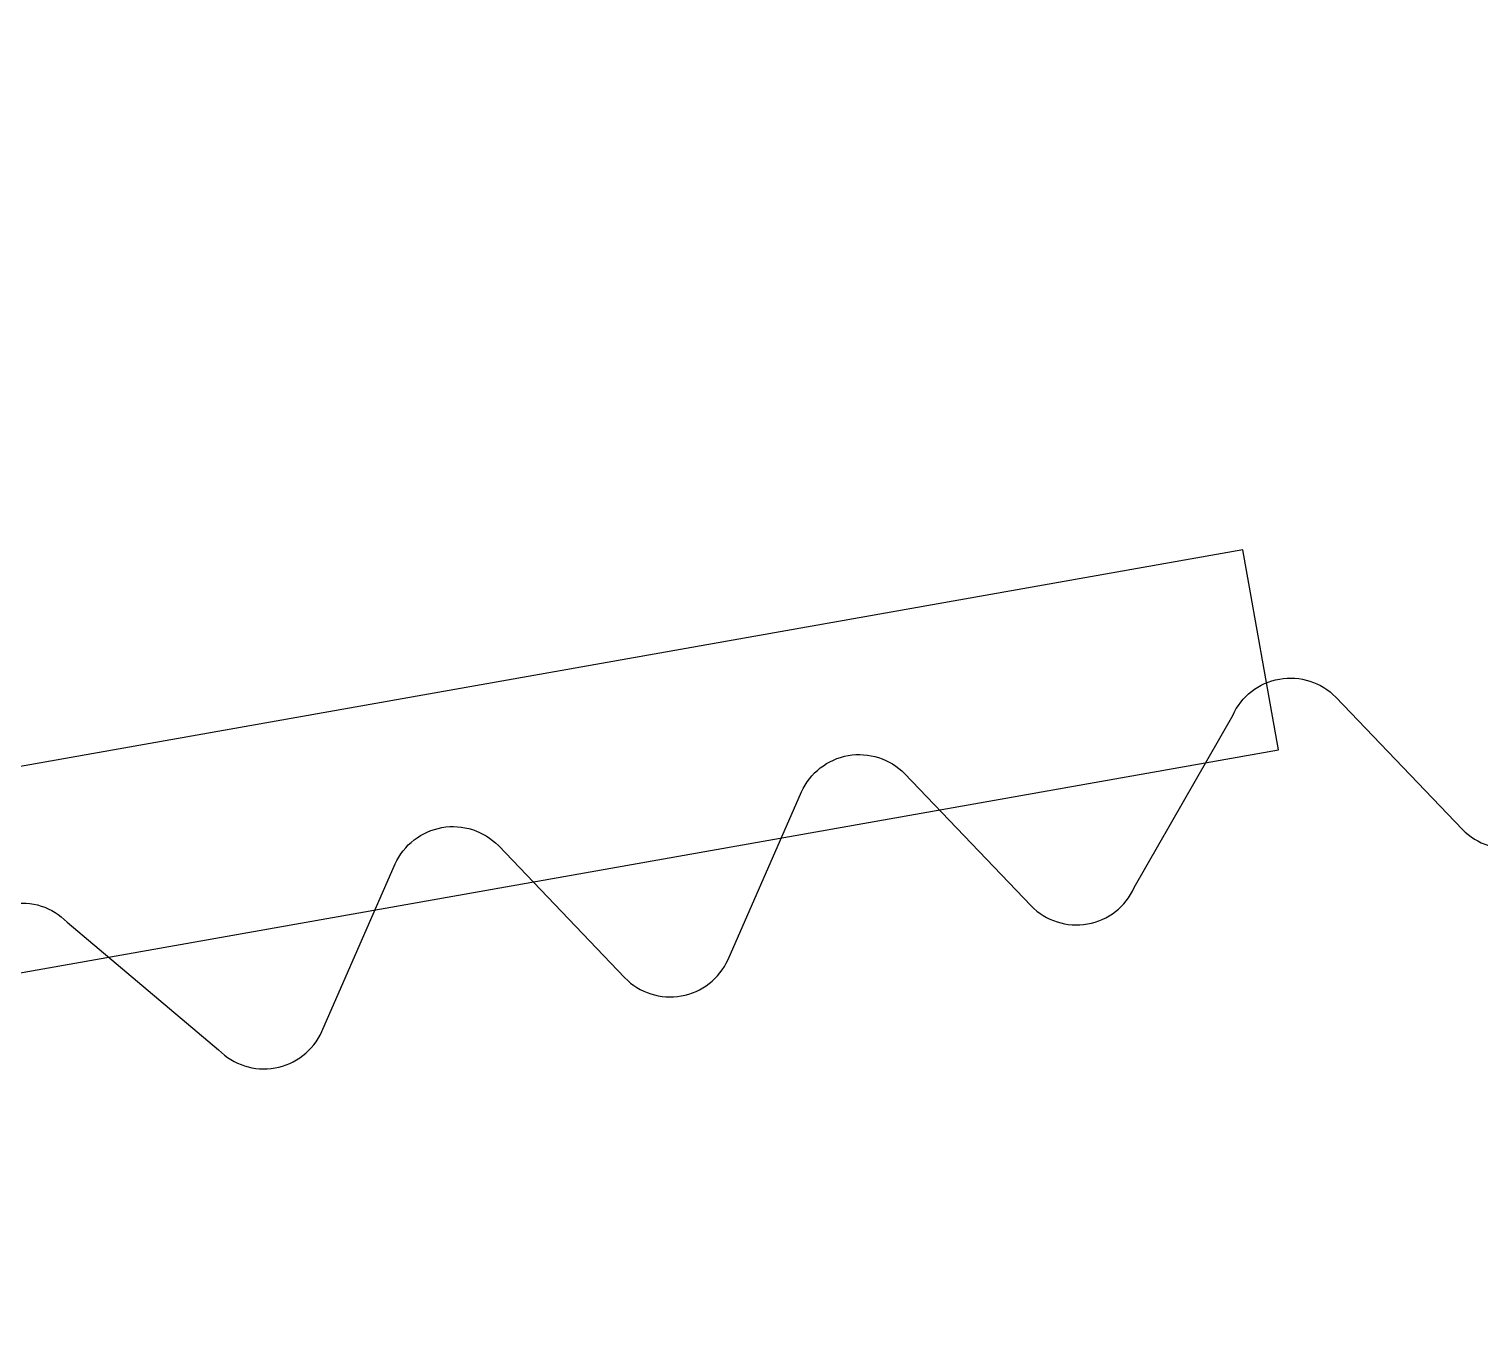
# Model space of a CAD drawing. Header units: millimetres. Extents: x -65527 to 8894748, y -37603 to 223697.
# Drawn here: x -29267.54 to -29260.57, y 101484.18 to 101490.42 of the extents above; entities that cross this region are included whole.
import ezdxf

# ---------------------------------------------------------------- set-up
doc = ezdxf.new("R2010")
doc.units = ezdxf.units.MM
doc.header["$LTSCALE"] = 10
doc.layers.add('Архитектура', color=251, linetype='Continuous')

msp = doc.modelspace()

# ---------------------------------------------------------------- linework, layer by layer
at = {"layer": 'Архитектура', "lineweight": 25, "transparency": 33554684}
msp.add_lwpolyline([(-29311.8184, 101478.0457), (-29261.5376, 101486.9573), (-29261.7079, 101487.9177), (-29311.9886, 101479.0061)], close=True, dxfattribs=at)
msp.add_lwpolyline([(-29311.8184, 101478.0457), (-29261.5376, 101486.9573), (-29261.7079, 101487.9177), (-29311.9886, 101479.0061)], close=True, dxfattribs=at)
msp.add_lwpolyline([(-29311.8184, 101478.0457), (-29261.5376, 101486.9573), (-29261.7079, 101487.9177), (-29311.9886, 101479.0061)], close=True, dxfattribs=at)
msp.add_lwpolyline([(-29311.8184, 101478.0457), (-29261.5376, 101486.9573), (-29261.7079, 101487.9177), (-29311.9886, 101479.0061)], close=True, dxfattribs=at)
msp.add_lwpolyline([(-29311.8184, 101478.0457), (-29261.5376, 101486.9573), (-29261.7079, 101487.9177), (-29311.9886, 101479.0061)], close=True, dxfattribs=at)
msp.add_lwpolyline([(-29311.8184, 101478.0457), (-29261.5376, 101486.9573), (-29261.7079, 101487.9177), (-29311.9886, 101479.0061)], close=True, dxfattribs=at)
msp.add_lwpolyline([(-29311.8184, 101478.0457), (-29261.5376, 101486.9573), (-29261.7079, 101487.9177), (-29311.9886, 101479.0061)], close=True, dxfattribs=at)
msp.add_lwpolyline([(-29311.8184, 101478.0457), (-29261.5376, 101486.9573), (-29261.7079, 101487.9177), (-29311.9886, 101479.0061)], close=True, dxfattribs=at)
msp.add_lwpolyline([(-29311.8184, 101478.0457), (-29261.5376, 101486.9573), (-29261.7079, 101487.9177), (-29311.9886, 101479.0061)], close=True, dxfattribs=at)
msp.add_lwpolyline([(-29311.8184, 101478.0457), (-29261.5376, 101486.9573), (-29261.7079, 101487.9177), (-29311.9886, 101479.0061)], close=True, dxfattribs=at)
msp.add_lwpolyline([(-29311.8184, 101478.0457), (-29261.5376, 101486.9573), (-29261.7079, 101487.9177), (-29311.9886, 101479.0061)], close=True, dxfattribs=at)
msp.add_lwpolyline([(-29311.8184, 101478.0457), (-29261.5376, 101486.9573), (-29261.7079, 101487.9177), (-29311.9886, 101479.0061)], close=True, dxfattribs=at)
msp.add_lwpolyline([(-29311.8184, 101478.0457), (-29261.5376, 101486.9573), (-29261.7079, 101487.9177), (-29311.9886, 101479.0061)], close=True, dxfattribs=at)
msp.add_lwpolyline([(-29311.8184, 101478.0457), (-29261.5376, 101486.9573), (-29261.7079, 101487.9177), (-29311.9886, 101479.0061)], close=True, dxfattribs=at)
msp.add_lwpolyline([(-29311.8184, 101478.0457), (-29261.5376, 101486.9573), (-29261.7079, 101487.9177), (-29311.9886, 101479.0061)], close=True, dxfattribs=at)
msp.add_lwpolyline([(-29311.8184, 101478.0457), (-29261.5376, 101486.9573), (-29261.7079, 101487.9177), (-29311.9886, 101479.0061)], close=True, dxfattribs=at)
msp.add_lwpolyline([(-29311.8184, 101478.0457), (-29261.5376, 101486.9573), (-29261.7079, 101487.9177), (-29311.9886, 101479.0061)], close=True, dxfattribs=at)
msp.add_lwpolyline([(-29311.8184, 101478.0457), (-29261.5376, 101486.9573), (-29261.7079, 101487.9177), (-29311.9886, 101479.0061)], close=True, dxfattribs=at)
msp.add_lwpolyline([(-29311.8184, 101478.0457), (-29261.5376, 101486.9573), (-29261.7079, 101487.9177), (-29311.9886, 101479.0061)], close=True, dxfattribs=at)
msp.add_lwpolyline([(-29311.8184, 101478.0457), (-29261.5376, 101486.9573), (-29261.7079, 101487.9177), (-29311.9886, 101479.0061)], close=True, dxfattribs=at)
msp.add_lwpolyline([(-29311.8184, 101478.0457), (-29261.5376, 101486.9573), (-29261.7079, 101487.9177), (-29311.9886, 101479.0061)], close=True, dxfattribs=at)
msp.add_lwpolyline([(-29311.8184, 101478.0457), (-29261.5376, 101486.9573), (-29261.7079, 101487.9177), (-29311.9886, 101479.0061)], close=True, dxfattribs=at)
msp.add_lwpolyline([(-29311.8184, 101478.0457), (-29261.5376, 101486.9573), (-29261.7079, 101487.9177), (-29311.9886, 101479.0061)], close=True, dxfattribs=at)
msp.add_lwpolyline([(-29311.8184, 101478.0457), (-29261.5376, 101486.9573), (-29261.7079, 101487.9177), (-29311.9886, 101479.0061)], close=True, dxfattribs=at)
msp.add_lwpolyline([(-29311.8184, 101478.0457), (-29261.5376, 101486.9573), (-29261.7079, 101487.9177), (-29311.9886, 101479.0061)], close=True, dxfattribs=at)
msp.add_lwpolyline([(-29311.8184, 101478.0457), (-29261.5376, 101486.9573), (-29261.7079, 101487.9177), (-29311.9886, 101479.0061)], close=True, dxfattribs=at)
msp.add_lwpolyline([(-29311.8184, 101478.0457), (-29261.5376, 101486.9573), (-29261.7079, 101487.9177), (-29311.9886, 101479.0061)], close=True, dxfattribs=at)
msp.add_lwpolyline([(-29311.8184, 101478.0457), (-29261.5376, 101486.9573), (-29261.7079, 101487.9177), (-29311.9886, 101479.0061)], close=True, dxfattribs=at)
msp.add_lwpolyline([(-29311.8184, 101478.0457), (-29261.5376, 101486.9573), (-29261.7079, 101487.9177), (-29311.9886, 101479.0061)], close=True, dxfattribs=at)
msp.add_lwpolyline([(-29311.8184, 101478.0457), (-29261.5376, 101486.9573), (-29261.7079, 101487.9177), (-29311.9886, 101479.0061)], close=True, dxfattribs=at)
msp.add_lwpolyline([(-29311.8184, 101478.0457), (-29261.5376, 101486.9573), (-29261.7079, 101487.9177), (-29311.9886, 101479.0061)], close=True, dxfattribs=at)
msp.add_lwpolyline([(-29311.8184, 101478.0457), (-29261.5376, 101486.9573), (-29261.7079, 101487.9177), (-29311.9886, 101479.0061)], close=True, dxfattribs=at)
msp.add_lwpolyline([(-29311.8184, 101478.0457), (-29261.5376, 101486.9573), (-29261.7079, 101487.9177), (-29311.9886, 101479.0061)], close=True, dxfattribs=at)
msp.add_lwpolyline([(-29311.8184, 101478.0457), (-29261.5376, 101486.9573), (-29261.7079, 101487.9177), (-29311.9886, 101479.0061)], close=True, dxfattribs=at)
msp.add_lwpolyline([(-29311.8184, 101478.0457), (-29261.5376, 101486.9573), (-29261.7079, 101487.9177), (-29311.9886, 101479.0061)], close=True, dxfattribs=at)
msp.add_lwpolyline([(-29311.8184, 101478.0457), (-29261.5376, 101486.9573), (-29261.7079, 101487.9177), (-29311.9886, 101479.0061)], close=True, dxfattribs=at)
msp.add_lwpolyline([(-29311.8184, 101478.0457), (-29261.5376, 101486.9573), (-29261.7079, 101487.9177), (-29311.9886, 101479.0061)], close=True, dxfattribs=at)
msp.add_lwpolyline([(-29311.8184, 101478.0457), (-29261.5376, 101486.9573), (-29261.7079, 101487.9177), (-29311.9886, 101479.0061)], close=True, dxfattribs=at)
msp.add_lwpolyline([(-29311.8184, 101478.0457), (-29261.5376, 101486.9573), (-29261.7079, 101487.9177), (-29311.9886, 101479.0061)], close=True, dxfattribs=at)
msp.add_lwpolyline([(-29311.8184, 101478.0457), (-29261.5376, 101486.9573), (-29261.7079, 101487.9177), (-29311.9886, 101479.0061)], close=True, dxfattribs=at)
msp.add_lwpolyline([(-29311.8184, 101478.0457), (-29261.5376, 101486.9573), (-29261.7079, 101487.9177), (-29311.9886, 101479.0061)], close=True, dxfattribs=at)
msp.add_lwpolyline([(-29311.8184, 101478.0457), (-29261.5376, 101486.9573), (-29261.7079, 101487.9177), (-29311.9886, 101479.0061)], close=True, dxfattribs=at)
msp.add_lwpolyline([(-29311.8184, 101478.0457), (-29261.5376, 101486.9573), (-29261.7079, 101487.9177), (-29311.9886, 101479.0061)], close=True, dxfattribs=at)
msp.add_lwpolyline([(-29311.8184, 101478.0457), (-29261.5376, 101486.9573), (-29261.7079, 101487.9177), (-29311.9886, 101479.0061)], close=True, dxfattribs=at)
msp.add_lwpolyline([(-29311.8184, 101478.0457), (-29261.5376, 101486.9573), (-29261.7079, 101487.9177), (-29311.9886, 101479.0061)], close=True, dxfattribs=at)
msp.add_lwpolyline([(-29311.8184, 101478.0457), (-29261.5376, 101486.9573), (-29261.7079, 101487.9177), (-29311.9886, 101479.0061)], close=True, dxfattribs=at)
msp.add_lwpolyline([(-29311.8184, 101478.0457), (-29261.5376, 101486.9573), (-29261.7079, 101487.9177), (-29311.9886, 101479.0061)], close=True, dxfattribs=at)
msp.add_lwpolyline([(-29311.8184, 101478.0457), (-29261.5376, 101486.9573), (-29261.7079, 101487.9177), (-29311.9886, 101479.0061)], close=True, dxfattribs=at)
msp.add_lwpolyline([(-29311.8184, 101478.0457), (-29261.5376, 101486.9573), (-29261.7079, 101487.9177), (-29311.9886, 101479.0061)], close=True, dxfattribs=at)
msp.add_lwpolyline([(-29311.8184, 101478.0457), (-29261.5376, 101486.9573), (-29261.7079, 101487.9177), (-29311.9886, 101479.0061)], close=True, dxfattribs=at)
msp.add_lwpolyline([(-29311.8184, 101478.0457), (-29261.5376, 101486.9573), (-29261.7079, 101487.9177), (-29311.9886, 101479.0061)], close=True, dxfattribs=at)
msp.add_lwpolyline([(-29311.8184, 101478.0457), (-29261.5376, 101486.9573), (-29261.7079, 101487.9177), (-29311.9886, 101479.0061)], close=True, dxfattribs=at)
msp.add_lwpolyline([(-29311.8184, 101478.0457), (-29261.5376, 101486.9573), (-29261.7079, 101487.9177), (-29311.9886, 101479.0061)], close=True, dxfattribs=at)
msp.add_lwpolyline([(-29311.8184, 101478.0457), (-29261.5376, 101486.9573), (-29261.7079, 101487.9177), (-29311.9886, 101479.0061)], close=True, dxfattribs=at)
msp.add_lwpolyline([(-29311.8184, 101478.0457), (-29261.5376, 101486.9573), (-29261.7079, 101487.9177), (-29311.9886, 101479.0061)], close=True, dxfattribs=at)
msp.add_lwpolyline([(-29311.8184, 101478.0457), (-29261.5376, 101486.9573), (-29261.7079, 101487.9177), (-29311.9886, 101479.0061)], close=True, dxfattribs=at)
msp.add_lwpolyline([(-29311.8184, 101478.0457), (-29261.5376, 101486.9573), (-29261.7079, 101487.9177), (-29311.9886, 101479.0061)], close=True, dxfattribs=at)
msp.add_lwpolyline([(-29311.8184, 101478.0457), (-29261.5376, 101486.9573), (-29261.7079, 101487.9177), (-29311.9886, 101479.0061)], close=True, dxfattribs=at)
msp.add_lwpolyline([(-29311.8184, 101478.0457), (-29261.5376, 101486.9573), (-29261.7079, 101487.9177), (-29311.9886, 101479.0061)], close=True, dxfattribs=at)
msp.add_lwpolyline([(-29311.8184, 101478.0457), (-29261.5376, 101486.9573), (-29261.7079, 101487.9177), (-29311.9886, 101479.0061)], close=True, dxfattribs=at)
msp.add_lwpolyline([(-29311.8184, 101478.0457), (-29261.5376, 101486.9573), (-29261.7079, 101487.9177), (-29311.9886, 101479.0061)], close=True, dxfattribs=at)
msp.add_lwpolyline([(-29311.8184, 101478.0457), (-29261.5376, 101486.9573), (-29261.7079, 101487.9177), (-29311.9886, 101479.0061)], close=True, dxfattribs=at)
msp.add_lwpolyline([(-29311.8184, 101478.0457), (-29261.5376, 101486.9573), (-29261.7079, 101487.9177), (-29311.9886, 101479.0061)], close=True, dxfattribs=at)
msp.add_lwpolyline([(-29311.8184, 101478.0457), (-29261.5376, 101486.9573), (-29261.7079, 101487.9177), (-29311.9886, 101479.0061)], close=True, dxfattribs=at)
msp.add_lwpolyline([(-29311.8184, 101478.0457), (-29261.5376, 101486.9573), (-29261.7079, 101487.9177), (-29311.9886, 101479.0061)], close=True, dxfattribs=at)
msp.add_lwpolyline([(-29311.8184, 101478.0457), (-29261.5376, 101486.9573), (-29261.7079, 101487.9177), (-29311.9886, 101479.0061)], close=True, dxfattribs=at)
msp.add_lwpolyline([(-29311.8184, 101478.0457), (-29261.5376, 101486.9573), (-29261.7079, 101487.9177), (-29311.9886, 101479.0061)], close=True, dxfattribs=at)
msp.add_lwpolyline([(-29311.8184, 101478.0457), (-29261.5376, 101486.9573), (-29261.7079, 101487.9177), (-29311.9886, 101479.0061)], close=True, dxfattribs=at)
msp.add_lwpolyline([(-29311.8184, 101478.0457), (-29261.5376, 101486.9573), (-29261.7079, 101487.9177), (-29311.9886, 101479.0061)], close=True, dxfattribs=at)
msp.add_lwpolyline([(-29311.8184, 101478.0457), (-29261.5376, 101486.9573), (-29261.7079, 101487.9177), (-29311.9886, 101479.0061)], close=True, dxfattribs=at)
msp.add_lwpolyline([(-29311.8184, 101478.0457), (-29261.5376, 101486.9573), (-29261.7079, 101487.9177), (-29311.9886, 101479.0061)], close=True, dxfattribs=at)
msp.add_lwpolyline([(-29311.8184, 101478.0457), (-29261.5376, 101486.9573), (-29261.7079, 101487.9177), (-29311.9886, 101479.0061)], close=True, dxfattribs=at)
msp.add_lwpolyline([(-29311.8184, 101478.0457), (-29261.5376, 101486.9573), (-29261.7079, 101487.9177), (-29311.9886, 101479.0061)], close=True, dxfattribs=at)
msp.add_lwpolyline([(-29267.8522, 101486.0415, -0.527868), (-29267.3567, 101486.1293), (-29266.6287, 101485.5154, 0.527868), (-29266.1331, 101485.6033), (-29265.7806, 101486.4087, -0.527868), (-29265.285, 101486.4965), (-29264.6772, 101485.8613, 0.527868), (-29264.1816, 101485.9491), (-29263.829, 101486.7546, -0.527868), (-29263.3334, 101486.8424), (-29262.7256, 101486.2072, 0.527868), (-29262.23, 101486.295), (-29261.7574, 101487.1217, -0.527868), (-29261.2619, 101487.2096), (-29260.6539, 101486.5744, 0.527868), (-29260.1584, 101486.6622)], format="xyb", dxfattribs=at)
msp.add_lwpolyline([(-29267.8522, 101486.0415, -0.527868), (-29267.3567, 101486.1293), (-29266.6287, 101485.5154, 0.527868), (-29266.1331, 101485.6033), (-29265.7806, 101486.4087, -0.527868), (-29265.285, 101486.4965), (-29264.6772, 101485.8613, 0.527868), (-29264.1816, 101485.9491), (-29263.829, 101486.7546, -0.527868), (-29263.3334, 101486.8424), (-29262.7256, 101486.2072, 0.527868), (-29262.23, 101486.295), (-29261.7574, 101487.1217, -0.527868), (-29261.2619, 101487.2096), (-29260.6539, 101486.5744, 0.527868), (-29260.1584, 101486.6622)], format="xyb", dxfattribs=at)
msp.add_lwpolyline([(-29267.8522, 101486.0415, -0.527868), (-29267.3567, 101486.1293), (-29266.6287, 101485.5154, 0.527868), (-29266.1331, 101485.6033), (-29265.7806, 101486.4087, -0.527868), (-29265.285, 101486.4965), (-29264.6772, 101485.8613, 0.527868), (-29264.1816, 101485.9491), (-29263.829, 101486.7546, -0.527868), (-29263.3334, 101486.8424), (-29262.7256, 101486.2072, 0.527868), (-29262.23, 101486.295), (-29261.7574, 101487.1217, -0.527868), (-29261.2619, 101487.2096), (-29260.6539, 101486.5744, 0.527868), (-29260.1584, 101486.6622)], format="xyb", dxfattribs=at)
msp.add_lwpolyline([(-29267.8522, 101486.0415, -0.527868), (-29267.3567, 101486.1293), (-29266.6287, 101485.5154, 0.527868), (-29266.1331, 101485.6033), (-29265.7806, 101486.4087, -0.527868), (-29265.285, 101486.4965), (-29264.6772, 101485.8613, 0.527868), (-29264.1816, 101485.9491), (-29263.829, 101486.7546, -0.527868), (-29263.3334, 101486.8424), (-29262.7256, 101486.2072, 0.527868), (-29262.23, 101486.295), (-29261.7574, 101487.1217, -0.527868), (-29261.2619, 101487.2096), (-29260.6539, 101486.5744, 0.527868), (-29260.1584, 101486.6622)], format="xyb", dxfattribs=at)
msp.add_lwpolyline([(-29267.8522, 101486.0415, -0.527868), (-29267.3567, 101486.1293), (-29266.6287, 101485.5154, 0.527868), (-29266.1331, 101485.6033), (-29265.7806, 101486.4087, -0.527868), (-29265.285, 101486.4965), (-29264.6772, 101485.8613, 0.527868), (-29264.1816, 101485.9491), (-29263.829, 101486.7546, -0.527868), (-29263.3334, 101486.8424), (-29262.7256, 101486.2072, 0.527868), (-29262.23, 101486.295), (-29261.7574, 101487.1217, -0.527868), (-29261.2619, 101487.2096), (-29260.6539, 101486.5744, 0.527868), (-29260.1584, 101486.6622)], format="xyb", dxfattribs=at)
msp.add_lwpolyline([(-29267.8522, 101486.0415, -0.527868), (-29267.3567, 101486.1293), (-29266.6287, 101485.5154, 0.527868), (-29266.1331, 101485.6033), (-29265.7806, 101486.4087, -0.527868), (-29265.285, 101486.4965), (-29264.6772, 101485.8613, 0.527868), (-29264.1816, 101485.9491), (-29263.829, 101486.7546, -0.527868), (-29263.3334, 101486.8424), (-29262.7256, 101486.2072, 0.527868), (-29262.23, 101486.295), (-29261.7574, 101487.1217, -0.527868), (-29261.2619, 101487.2096), (-29260.6539, 101486.5744, 0.527868), (-29260.1584, 101486.6622)], format="xyb", dxfattribs=at)
msp.add_lwpolyline([(-29267.8522, 101486.0415, -0.527868), (-29267.3567, 101486.1293), (-29266.6287, 101485.5154, 0.527868), (-29266.1331, 101485.6033), (-29265.7806, 101486.4087, -0.527868), (-29265.285, 101486.4965), (-29264.6772, 101485.8613, 0.527868), (-29264.1816, 101485.9491), (-29263.829, 101486.7546, -0.527868), (-29263.3334, 101486.8424), (-29262.7256, 101486.2072, 0.527868), (-29262.23, 101486.295), (-29261.7574, 101487.1217, -0.527868), (-29261.2619, 101487.2096), (-29260.6539, 101486.5744, 0.527868), (-29260.1584, 101486.6622)], format="xyb", dxfattribs=at)
msp.add_lwpolyline([(-29267.8522, 101486.0415, -0.527868), (-29267.3567, 101486.1293), (-29266.6287, 101485.5154, 0.527868), (-29266.1331, 101485.6033), (-29265.7806, 101486.4087, -0.527868), (-29265.285, 101486.4965), (-29264.6772, 101485.8613, 0.527868), (-29264.1816, 101485.9491), (-29263.829, 101486.7546, -0.527868), (-29263.3334, 101486.8424), (-29262.7256, 101486.2072, 0.527868), (-29262.23, 101486.295), (-29261.7574, 101487.1217, -0.527868), (-29261.2619, 101487.2096), (-29260.6539, 101486.5744, 0.527868), (-29260.1584, 101486.6622)], format="xyb", dxfattribs=at)
msp.add_lwpolyline([(-29267.8522, 101486.0415, -0.527868), (-29267.3567, 101486.1293), (-29266.6287, 101485.5154, 0.527868), (-29266.1331, 101485.6033), (-29265.7806, 101486.4087, -0.527868), (-29265.285, 101486.4965), (-29264.6772, 101485.8613, 0.527868), (-29264.1816, 101485.9491), (-29263.829, 101486.7546, -0.527868), (-29263.3334, 101486.8424), (-29262.7256, 101486.2072, 0.527868), (-29262.23, 101486.295), (-29261.7574, 101487.1217, -0.527868), (-29261.2619, 101487.2096), (-29260.6539, 101486.5744, 0.527868), (-29260.1584, 101486.6622)], format="xyb", dxfattribs=at)
msp.add_lwpolyline([(-29267.8522, 101486.0415, -0.527868), (-29267.3567, 101486.1293), (-29266.6287, 101485.5154, 0.527868), (-29266.1331, 101485.6033), (-29265.7806, 101486.4087, -0.527868), (-29265.285, 101486.4965), (-29264.6772, 101485.8613, 0.527868), (-29264.1816, 101485.9491), (-29263.829, 101486.7546, -0.527868), (-29263.3334, 101486.8424), (-29262.7256, 101486.2072, 0.527868), (-29262.23, 101486.295), (-29261.7574, 101487.1217, -0.527868), (-29261.2619, 101487.2096), (-29260.6539, 101486.5744, 0.527868), (-29260.1584, 101486.6622)], format="xyb", dxfattribs=at)
msp.add_lwpolyline([(-29267.8522, 101486.0415, -0.527868), (-29267.3567, 101486.1293), (-29266.6287, 101485.5154, 0.527868), (-29266.1331, 101485.6033), (-29265.7806, 101486.4087, -0.527868), (-29265.285, 101486.4965), (-29264.6772, 101485.8613, 0.527868), (-29264.1816, 101485.9491), (-29263.829, 101486.7546, -0.527868), (-29263.3334, 101486.8424), (-29262.7256, 101486.2072, 0.527868), (-29262.23, 101486.295), (-29261.7574, 101487.1217, -0.527868), (-29261.2619, 101487.2096), (-29260.6539, 101486.5744, 0.527868), (-29260.1584, 101486.6622)], format="xyb", dxfattribs=at)
msp.add_lwpolyline([(-29267.8522, 101486.0415, -0.527868), (-29267.3567, 101486.1293), (-29266.6287, 101485.5154, 0.527868), (-29266.1331, 101485.6033), (-29265.7806, 101486.4087, -0.527868), (-29265.285, 101486.4965), (-29264.6772, 101485.8613, 0.527868), (-29264.1816, 101485.9491), (-29263.829, 101486.7546, -0.527868), (-29263.3334, 101486.8424), (-29262.7256, 101486.2072, 0.527868), (-29262.23, 101486.295), (-29261.7574, 101487.1217, -0.527868), (-29261.2619, 101487.2096), (-29260.6539, 101486.5744, 0.527868), (-29260.1584, 101486.6622)], format="xyb", dxfattribs=at)
msp.add_lwpolyline([(-29267.8522, 101486.0415, -0.527868), (-29267.3567, 101486.1293), (-29266.6287, 101485.5154, 0.527868), (-29266.1331, 101485.6033), (-29265.7806, 101486.4087, -0.527868), (-29265.285, 101486.4965), (-29264.6772, 101485.8613, 0.527868), (-29264.1816, 101485.9491), (-29263.829, 101486.7546, -0.527868), (-29263.3334, 101486.8424), (-29262.7256, 101486.2072, 0.527868), (-29262.23, 101486.295), (-29261.7574, 101487.1217, -0.527868), (-29261.2619, 101487.2096), (-29260.6539, 101486.5744, 0.527868), (-29260.1584, 101486.6622)], format="xyb", dxfattribs=at)
msp.add_lwpolyline([(-29267.8522, 101486.0415, -0.527868), (-29267.3567, 101486.1293), (-29266.6287, 101485.5154, 0.527868), (-29266.1331, 101485.6033), (-29265.7806, 101486.4087, -0.527868), (-29265.285, 101486.4965), (-29264.6772, 101485.8613, 0.527868), (-29264.1816, 101485.9491), (-29263.829, 101486.7546, -0.527868), (-29263.3334, 101486.8424), (-29262.7256, 101486.2072, 0.527868), (-29262.23, 101486.295), (-29261.7574, 101487.1217, -0.527868), (-29261.2619, 101487.2096), (-29260.6539, 101486.5744, 0.527868), (-29260.1584, 101486.6622)], format="xyb", dxfattribs=at)
msp.add_lwpolyline([(-29267.8522, 101486.0415, -0.527868), (-29267.3567, 101486.1293), (-29266.6287, 101485.5154, 0.527868), (-29266.1331, 101485.6033), (-29265.7806, 101486.4087, -0.527868), (-29265.285, 101486.4965), (-29264.6772, 101485.8613, 0.527868), (-29264.1816, 101485.9491), (-29263.829, 101486.7546, -0.527868), (-29263.3334, 101486.8424), (-29262.7256, 101486.2072, 0.527868), (-29262.23, 101486.295), (-29261.7574, 101487.1217, -0.527868), (-29261.2619, 101487.2096), (-29260.6539, 101486.5744, 0.527868), (-29260.1584, 101486.6622)], format="xyb", dxfattribs=at)
msp.add_lwpolyline([(-29267.8522, 101486.0415, -0.527868), (-29267.3567, 101486.1293), (-29266.6287, 101485.5154, 0.527868), (-29266.1331, 101485.6033), (-29265.7806, 101486.4087, -0.527868), (-29265.285, 101486.4965), (-29264.6772, 101485.8613, 0.527868), (-29264.1816, 101485.9491), (-29263.829, 101486.7546, -0.527868), (-29263.3334, 101486.8424), (-29262.7256, 101486.2072, 0.527868), (-29262.23, 101486.295), (-29261.7574, 101487.1217, -0.527868), (-29261.2619, 101487.2096), (-29260.6539, 101486.5744, 0.527868), (-29260.1584, 101486.6622)], format="xyb", dxfattribs=at)
msp.add_lwpolyline([(-29267.8522, 101486.0415, -0.527868), (-29267.3567, 101486.1293), (-29266.6287, 101485.5154, 0.527868), (-29266.1331, 101485.6033), (-29265.7806, 101486.4087, -0.527868), (-29265.285, 101486.4965), (-29264.6772, 101485.8613, 0.527868), (-29264.1816, 101485.9491), (-29263.829, 101486.7546, -0.527868), (-29263.3334, 101486.8424), (-29262.7256, 101486.2072, 0.527868), (-29262.23, 101486.295), (-29261.7574, 101487.1217, -0.527868), (-29261.2619, 101487.2096), (-29260.6539, 101486.5744, 0.527868), (-29260.1584, 101486.6622)], format="xyb", dxfattribs=at)
msp.add_lwpolyline([(-29267.8522, 101486.0415, -0.527868), (-29267.3567, 101486.1293), (-29266.6287, 101485.5154, 0.527868), (-29266.1331, 101485.6033), (-29265.7806, 101486.4087, -0.527868), (-29265.285, 101486.4965), (-29264.6772, 101485.8613, 0.527868), (-29264.1816, 101485.9491), (-29263.829, 101486.7546, -0.527868), (-29263.3334, 101486.8424), (-29262.7256, 101486.2072, 0.527868), (-29262.23, 101486.295), (-29261.7574, 101487.1217, -0.527868), (-29261.2619, 101487.2096), (-29260.6539, 101486.5744, 0.527868), (-29260.1584, 101486.6622)], format="xyb", dxfattribs=at)
msp.add_lwpolyline([(-29267.8522, 101486.0415, -0.527868), (-29267.3567, 101486.1293), (-29266.6287, 101485.5154, 0.527868), (-29266.1331, 101485.6033), (-29265.7806, 101486.4087, -0.527868), (-29265.285, 101486.4965), (-29264.6772, 101485.8613, 0.527868), (-29264.1816, 101485.9491), (-29263.829, 101486.7546, -0.527868), (-29263.3334, 101486.8424), (-29262.7256, 101486.2072, 0.527868), (-29262.23, 101486.295), (-29261.7574, 101487.1217, -0.527868), (-29261.2619, 101487.2096), (-29260.6539, 101486.5744, 0.527868), (-29260.1584, 101486.6622)], format="xyb", dxfattribs=at)
msp.add_lwpolyline([(-29267.8522, 101486.0415, -0.527868), (-29267.3567, 101486.1293), (-29266.6287, 101485.5154, 0.527868), (-29266.1331, 101485.6033), (-29265.7806, 101486.4087, -0.527868), (-29265.285, 101486.4965), (-29264.6772, 101485.8613, 0.527868), (-29264.1816, 101485.9491), (-29263.829, 101486.7546, -0.527868), (-29263.3334, 101486.8424), (-29262.7256, 101486.2072, 0.527868), (-29262.23, 101486.295), (-29261.7574, 101487.1217, -0.527868), (-29261.2619, 101487.2096), (-29260.6539, 101486.5744, 0.527868), (-29260.1584, 101486.6622)], format="xyb", dxfattribs=at)
msp.add_lwpolyline([(-29267.8522, 101486.0415, -0.527868), (-29267.3567, 101486.1293), (-29266.6287, 101485.5154, 0.527868), (-29266.1331, 101485.6033), (-29265.7806, 101486.4087, -0.527868), (-29265.285, 101486.4965), (-29264.6772, 101485.8613, 0.527868), (-29264.1816, 101485.9491), (-29263.829, 101486.7546, -0.527868), (-29263.3334, 101486.8424), (-29262.7256, 101486.2072, 0.527868), (-29262.23, 101486.295), (-29261.7574, 101487.1217, -0.527868), (-29261.2619, 101487.2096), (-29260.6539, 101486.5744, 0.527868), (-29260.1584, 101486.6622)], format="xyb", dxfattribs=at)
msp.add_lwpolyline([(-29267.8522, 101486.0415, -0.527868), (-29267.3567, 101486.1293), (-29266.6287, 101485.5154, 0.527868), (-29266.1331, 101485.6033), (-29265.7806, 101486.4087, -0.527868), (-29265.285, 101486.4965), (-29264.6772, 101485.8613, 0.527868), (-29264.1816, 101485.9491), (-29263.829, 101486.7546, -0.527868), (-29263.3334, 101486.8424), (-29262.7256, 101486.2072, 0.527868), (-29262.23, 101486.295), (-29261.7574, 101487.1217, -0.527868), (-29261.2619, 101487.2096), (-29260.6539, 101486.5744, 0.527868), (-29260.1584, 101486.6622)], format="xyb", dxfattribs=at)
msp.add_lwpolyline([(-29267.8522, 101486.0415, -0.527868), (-29267.3567, 101486.1293), (-29266.6287, 101485.5154, 0.527868), (-29266.1331, 101485.6033), (-29265.7806, 101486.4087, -0.527868), (-29265.285, 101486.4965), (-29264.6772, 101485.8613, 0.527868), (-29264.1816, 101485.9491), (-29263.829, 101486.7546, -0.527868), (-29263.3334, 101486.8424), (-29262.7256, 101486.2072, 0.527868), (-29262.23, 101486.295), (-29261.7574, 101487.1217, -0.527868), (-29261.2619, 101487.2096), (-29260.6539, 101486.5744, 0.527868), (-29260.1584, 101486.6622)], format="xyb", dxfattribs=at)
msp.add_lwpolyline([(-29267.8522, 101486.0415, -0.527868), (-29267.3567, 101486.1293), (-29266.6287, 101485.5154, 0.527868), (-29266.1331, 101485.6033), (-29265.7806, 101486.4087, -0.527868), (-29265.285, 101486.4965), (-29264.6772, 101485.8613, 0.527868), (-29264.1816, 101485.9491), (-29263.829, 101486.7546, -0.527868), (-29263.3334, 101486.8424), (-29262.7256, 101486.2072, 0.527868), (-29262.23, 101486.295), (-29261.7574, 101487.1217, -0.527868), (-29261.2619, 101487.2096), (-29260.6539, 101486.5744, 0.527868), (-29260.1584, 101486.6622)], format="xyb", dxfattribs=at)
msp.add_lwpolyline([(-29267.8522, 101486.0415, -0.527868), (-29267.3567, 101486.1293), (-29266.6287, 101485.5154, 0.527868), (-29266.1331, 101485.6033), (-29265.7806, 101486.4087, -0.527868), (-29265.285, 101486.4965), (-29264.6772, 101485.8613, 0.527868), (-29264.1816, 101485.9491), (-29263.829, 101486.7546, -0.527868), (-29263.3334, 101486.8424), (-29262.7256, 101486.2072, 0.527868), (-29262.23, 101486.295), (-29261.7574, 101487.1217, -0.527868), (-29261.2619, 101487.2096), (-29260.6539, 101486.5744, 0.527868), (-29260.1584, 101486.6622)], format="xyb", dxfattribs=at)
msp.add_lwpolyline([(-29267.8522, 101486.0415, -0.527868), (-29267.3567, 101486.1293), (-29266.6287, 101485.5154, 0.527868), (-29266.1331, 101485.6033), (-29265.7806, 101486.4087, -0.527868), (-29265.285, 101486.4965), (-29264.6772, 101485.8613, 0.527868), (-29264.1816, 101485.9491), (-29263.829, 101486.7546, -0.527868), (-29263.3334, 101486.8424), (-29262.7256, 101486.2072, 0.527868), (-29262.23, 101486.295), (-29261.7574, 101487.1217, -0.527868), (-29261.2619, 101487.2096), (-29260.6539, 101486.5744, 0.527868), (-29260.1584, 101486.6622)], format="xyb", dxfattribs=at)
msp.add_lwpolyline([(-29267.8522, 101486.0415, -0.527868), (-29267.3567, 101486.1293), (-29266.6287, 101485.5154, 0.527868), (-29266.1331, 101485.6033), (-29265.7806, 101486.4087, -0.527868), (-29265.285, 101486.4965), (-29264.6772, 101485.8613, 0.527868), (-29264.1816, 101485.9491), (-29263.829, 101486.7546, -0.527868), (-29263.3334, 101486.8424), (-29262.7256, 101486.2072, 0.527868), (-29262.23, 101486.295), (-29261.7574, 101487.1217, -0.527868), (-29261.2619, 101487.2096), (-29260.6539, 101486.5744, 0.527868), (-29260.1584, 101486.6622)], format="xyb", dxfattribs=at)
msp.add_lwpolyline([(-29267.8522, 101486.0415, -0.527868), (-29267.3567, 101486.1293), (-29266.6287, 101485.5154, 0.527868), (-29266.1331, 101485.6033), (-29265.7806, 101486.4087, -0.527868), (-29265.285, 101486.4965), (-29264.6772, 101485.8613, 0.527868), (-29264.1816, 101485.9491), (-29263.829, 101486.7546, -0.527868), (-29263.3334, 101486.8424), (-29262.7256, 101486.2072, 0.527868), (-29262.23, 101486.295), (-29261.7574, 101487.1217, -0.527868), (-29261.2619, 101487.2096), (-29260.6539, 101486.5744, 0.527868), (-29260.1584, 101486.6622)], format="xyb", dxfattribs=at)
msp.add_lwpolyline([(-29267.8522, 101486.0415, -0.527868), (-29267.3567, 101486.1293), (-29266.6287, 101485.5154, 0.527868), (-29266.1331, 101485.6033), (-29265.7806, 101486.4087, -0.527868), (-29265.285, 101486.4965), (-29264.6772, 101485.8613, 0.527868), (-29264.1816, 101485.9491), (-29263.829, 101486.7546, -0.527868), (-29263.3334, 101486.8424), (-29262.7256, 101486.2072, 0.527868), (-29262.23, 101486.295), (-29261.7574, 101487.1217, -0.527868), (-29261.2619, 101487.2096), (-29260.6539, 101486.5744, 0.527868), (-29260.1584, 101486.6622)], format="xyb", dxfattribs=at)
msp.add_lwpolyline([(-29267.8522, 101486.0415, -0.527868), (-29267.3567, 101486.1293), (-29266.6287, 101485.5154, 0.527868), (-29266.1331, 101485.6033), (-29265.7806, 101486.4087, -0.527868), (-29265.285, 101486.4965), (-29264.6772, 101485.8613, 0.527868), (-29264.1816, 101485.9491), (-29263.829, 101486.7546, -0.527868), (-29263.3334, 101486.8424), (-29262.7256, 101486.2072, 0.527868), (-29262.23, 101486.295), (-29261.7574, 101487.1217, -0.527868), (-29261.2619, 101487.2096), (-29260.6539, 101486.5744, 0.527868), (-29260.1584, 101486.6622)], format="xyb", dxfattribs=at)
msp.add_lwpolyline([(-29267.8522, 101486.0415, -0.527868), (-29267.3567, 101486.1293), (-29266.6287, 101485.5154, 0.527868), (-29266.1331, 101485.6033), (-29265.7806, 101486.4087, -0.527868), (-29265.285, 101486.4965), (-29264.6772, 101485.8613, 0.527868), (-29264.1816, 101485.9491), (-29263.829, 101486.7546, -0.527868), (-29263.3334, 101486.8424), (-29262.7256, 101486.2072, 0.527868), (-29262.23, 101486.295), (-29261.7574, 101487.1217, -0.527868), (-29261.2619, 101487.2096), (-29260.6539, 101486.5744, 0.527868), (-29260.1584, 101486.6622)], format="xyb", dxfattribs=at)
msp.add_lwpolyline([(-29267.8522, 101486.0415, -0.527868), (-29267.3567, 101486.1293), (-29266.6287, 101485.5154, 0.527868), (-29266.1331, 101485.6033), (-29265.7806, 101486.4087, -0.527868), (-29265.285, 101486.4965), (-29264.6772, 101485.8613, 0.527868), (-29264.1816, 101485.9491), (-29263.829, 101486.7546, -0.527868), (-29263.3334, 101486.8424), (-29262.7256, 101486.2072, 0.527868), (-29262.23, 101486.295), (-29261.7574, 101487.1217, -0.527868), (-29261.2619, 101487.2096), (-29260.6539, 101486.5744, 0.527868), (-29260.1584, 101486.6622)], format="xyb", dxfattribs=at)
msp.add_lwpolyline([(-29267.8522, 101486.0415, -0.527868), (-29267.3567, 101486.1293), (-29266.6287, 101485.5154, 0.527868), (-29266.1331, 101485.6033), (-29265.7806, 101486.4087, -0.527868), (-29265.285, 101486.4965), (-29264.6772, 101485.8613, 0.527868), (-29264.1816, 101485.9491), (-29263.829, 101486.7546, -0.527868), (-29263.3334, 101486.8424), (-29262.7256, 101486.2072, 0.527868), (-29262.23, 101486.295), (-29261.7574, 101487.1217, -0.527868), (-29261.2619, 101487.2096), (-29260.6539, 101486.5744, 0.527868), (-29260.1584, 101486.6622)], format="xyb", dxfattribs=at)
msp.add_lwpolyline([(-29267.8522, 101486.0415, -0.527868), (-29267.3567, 101486.1293), (-29266.6287, 101485.5154, 0.527868), (-29266.1331, 101485.6033), (-29265.7806, 101486.4087, -0.527868), (-29265.285, 101486.4965), (-29264.6772, 101485.8613, 0.527868), (-29264.1816, 101485.9491), (-29263.829, 101486.7546, -0.527868), (-29263.3334, 101486.8424), (-29262.7256, 101486.2072, 0.527868), (-29262.23, 101486.295), (-29261.7574, 101487.1217, -0.527868), (-29261.2619, 101487.2096), (-29260.6539, 101486.5744, 0.527868), (-29260.1584, 101486.6622)], format="xyb", dxfattribs=at)
msp.add_lwpolyline([(-29267.8522, 101486.0415, -0.527868), (-29267.3567, 101486.1293), (-29266.6287, 101485.5154, 0.527868), (-29266.1331, 101485.6033), (-29265.7806, 101486.4087, -0.527868), (-29265.285, 101486.4965), (-29264.6772, 101485.8613, 0.527868), (-29264.1816, 101485.9491), (-29263.829, 101486.7546, -0.527868), (-29263.3334, 101486.8424), (-29262.7256, 101486.2072, 0.527868), (-29262.23, 101486.295), (-29261.7574, 101487.1217, -0.527868), (-29261.2619, 101487.2096), (-29260.6539, 101486.5744, 0.527868), (-29260.1584, 101486.6622)], format="xyb", dxfattribs=at)
msp.add_lwpolyline([(-29267.8522, 101486.0415, -0.527868), (-29267.3567, 101486.1293), (-29266.6287, 101485.5154, 0.527868), (-29266.1331, 101485.6033), (-29265.7806, 101486.4087, -0.527868), (-29265.285, 101486.4965), (-29264.6772, 101485.8613, 0.527868), (-29264.1816, 101485.9491), (-29263.829, 101486.7546, -0.527868), (-29263.3334, 101486.8424), (-29262.7256, 101486.2072, 0.527868), (-29262.23, 101486.295), (-29261.7574, 101487.1217, -0.527868), (-29261.2619, 101487.2096), (-29260.6539, 101486.5744, 0.527868), (-29260.1584, 101486.6622)], format="xyb", dxfattribs=at)
msp.add_lwpolyline([(-29267.8522, 101486.0415, -0.527868), (-29267.3567, 101486.1293), (-29266.6287, 101485.5154, 0.527868), (-29266.1331, 101485.6033), (-29265.7806, 101486.4087, -0.527868), (-29265.285, 101486.4965), (-29264.6772, 101485.8613, 0.527868), (-29264.1816, 101485.9491), (-29263.829, 101486.7546, -0.527868), (-29263.3334, 101486.8424), (-29262.7256, 101486.2072, 0.527868), (-29262.23, 101486.295), (-29261.7574, 101487.1217, -0.527868), (-29261.2619, 101487.2096), (-29260.6539, 101486.5744, 0.527868), (-29260.1584, 101486.6622)], format="xyb", dxfattribs=at)
msp.add_lwpolyline([(-29267.8522, 101486.0415, -0.527868), (-29267.3567, 101486.1293), (-29266.6287, 101485.5154, 0.527868), (-29266.1331, 101485.6033), (-29265.7806, 101486.4087, -0.527868), (-29265.285, 101486.4965), (-29264.6772, 101485.8613, 0.527868), (-29264.1816, 101485.9491), (-29263.829, 101486.7546, -0.527868), (-29263.3334, 101486.8424), (-29262.7256, 101486.2072, 0.527868), (-29262.23, 101486.295), (-29261.7574, 101487.1217, -0.527868), (-29261.2619, 101487.2096), (-29260.6539, 101486.5744, 0.527868), (-29260.1584, 101486.6622)], format="xyb", dxfattribs=at)
msp.add_lwpolyline([(-29267.8522, 101486.0415, -0.527868), (-29267.3567, 101486.1293), (-29266.6287, 101485.5154, 0.527868), (-29266.1331, 101485.6033), (-29265.7806, 101486.4087, -0.527868), (-29265.285, 101486.4965), (-29264.6772, 101485.8613, 0.527868), (-29264.1816, 101485.9491), (-29263.829, 101486.7546, -0.527868), (-29263.3334, 101486.8424), (-29262.7256, 101486.2072, 0.527868), (-29262.23, 101486.295), (-29261.7574, 101487.1217, -0.527868), (-29261.2619, 101487.2096), (-29260.6539, 101486.5744, 0.527868), (-29260.1584, 101486.6622)], format="xyb", dxfattribs=at)
msp.add_lwpolyline([(-29267.8522, 101486.0415, -0.527868), (-29267.3567, 101486.1293), (-29266.6287, 101485.5154, 0.527868), (-29266.1331, 101485.6033), (-29265.7806, 101486.4087, -0.527868), (-29265.285, 101486.4965), (-29264.6772, 101485.8613, 0.527868), (-29264.1816, 101485.9491), (-29263.829, 101486.7546, -0.527868), (-29263.3334, 101486.8424), (-29262.7256, 101486.2072, 0.527868), (-29262.23, 101486.295), (-29261.7574, 101487.1217, -0.527868), (-29261.2619, 101487.2096), (-29260.6539, 101486.5744, 0.527868), (-29260.1584, 101486.6622)], format="xyb", dxfattribs=at)
msp.add_lwpolyline([(-29267.8522, 101486.0415, -0.527868), (-29267.3567, 101486.1293), (-29266.6287, 101485.5154, 0.527868), (-29266.1331, 101485.6033), (-29265.7806, 101486.4087, -0.527868), (-29265.285, 101486.4965), (-29264.6772, 101485.8613, 0.527868), (-29264.1816, 101485.9491), (-29263.829, 101486.7546, -0.527868), (-29263.3334, 101486.8424), (-29262.7256, 101486.2072, 0.527868), (-29262.23, 101486.295), (-29261.7574, 101487.1217, -0.527868), (-29261.2619, 101487.2096), (-29260.6539, 101486.5744, 0.527868), (-29260.1584, 101486.6622)], format="xyb", dxfattribs=at)
msp.add_lwpolyline([(-29267.8522, 101486.0415, -0.527868), (-29267.3567, 101486.1293), (-29266.6287, 101485.5154, 0.527868), (-29266.1331, 101485.6033), (-29265.7806, 101486.4087, -0.527868), (-29265.285, 101486.4965), (-29264.6772, 101485.8613, 0.527868), (-29264.1816, 101485.9491), (-29263.829, 101486.7546, -0.527868), (-29263.3334, 101486.8424), (-29262.7256, 101486.2072, 0.527868), (-29262.23, 101486.295), (-29261.7574, 101487.1217, -0.527868), (-29261.2619, 101487.2096), (-29260.6539, 101486.5744, 0.527868), (-29260.1584, 101486.6622)], format="xyb", dxfattribs=at)
msp.add_lwpolyline([(-29267.8522, 101486.0415, -0.527868), (-29267.3567, 101486.1293), (-29266.6287, 101485.5154, 0.527868), (-29266.1331, 101485.6033), (-29265.7806, 101486.4087, -0.527868), (-29265.285, 101486.4965), (-29264.6772, 101485.8613, 0.527868), (-29264.1816, 101485.9491), (-29263.829, 101486.7546, -0.527868), (-29263.3334, 101486.8424), (-29262.7256, 101486.2072, 0.527868), (-29262.23, 101486.295), (-29261.7574, 101487.1217, -0.527868), (-29261.2619, 101487.2096), (-29260.6539, 101486.5744, 0.527868), (-29260.1584, 101486.6622)], format="xyb", dxfattribs=at)
msp.add_lwpolyline([(-29267.8522, 101486.0415, -0.527868), (-29267.3567, 101486.1293), (-29266.6287, 101485.5154, 0.527868), (-29266.1331, 101485.6033), (-29265.7806, 101486.4087, -0.527868), (-29265.285, 101486.4965), (-29264.6772, 101485.8613, 0.527868), (-29264.1816, 101485.9491), (-29263.829, 101486.7546, -0.527868), (-29263.3334, 101486.8424), (-29262.7256, 101486.2072, 0.527868), (-29262.23, 101486.295), (-29261.7574, 101487.1217, -0.527868), (-29261.2619, 101487.2096), (-29260.6539, 101486.5744, 0.527868), (-29260.1584, 101486.6622)], format="xyb", dxfattribs=at)
msp.add_lwpolyline([(-29267.8522, 101486.0415, -0.527868), (-29267.3567, 101486.1293), (-29266.6287, 101485.5154, 0.527868), (-29266.1331, 101485.6033), (-29265.7806, 101486.4087, -0.527868), (-29265.285, 101486.4965), (-29264.6772, 101485.8613, 0.527868), (-29264.1816, 101485.9491), (-29263.829, 101486.7546, -0.527868), (-29263.3334, 101486.8424), (-29262.7256, 101486.2072, 0.527868), (-29262.23, 101486.295), (-29261.7574, 101487.1217, -0.527868), (-29261.2619, 101487.2096), (-29260.6539, 101486.5744, 0.527868), (-29260.1584, 101486.6622)], format="xyb", dxfattribs=at)
msp.add_lwpolyline([(-29267.8522, 101486.0415, -0.527868), (-29267.3567, 101486.1293), (-29266.6287, 101485.5154, 0.527868), (-29266.1331, 101485.6033), (-29265.7806, 101486.4087, -0.527868), (-29265.285, 101486.4965), (-29264.6772, 101485.8613, 0.527868), (-29264.1816, 101485.9491), (-29263.829, 101486.7546, -0.527868), (-29263.3334, 101486.8424), (-29262.7256, 101486.2072, 0.527868), (-29262.23, 101486.295), (-29261.7574, 101487.1217, -0.527868), (-29261.2619, 101487.2096), (-29260.6539, 101486.5744, 0.527868), (-29260.1584, 101486.6622)], format="xyb", dxfattribs=at)
msp.add_lwpolyline([(-29267.8522, 101486.0415, -0.527868), (-29267.3567, 101486.1293), (-29266.6287, 101485.5154, 0.527868), (-29266.1331, 101485.6033), (-29265.7806, 101486.4087, -0.527868), (-29265.285, 101486.4965), (-29264.6772, 101485.8613, 0.527868), (-29264.1816, 101485.9491), (-29263.829, 101486.7546, -0.527868), (-29263.3334, 101486.8424), (-29262.7256, 101486.2072, 0.527868), (-29262.23, 101486.295), (-29261.7574, 101487.1217, -0.527868), (-29261.2619, 101487.2096), (-29260.6539, 101486.5744, 0.527868), (-29260.1584, 101486.6622)], format="xyb", dxfattribs=at)
msp.add_lwpolyline([(-29267.8522, 101486.0415, -0.527868), (-29267.3567, 101486.1293), (-29266.6287, 101485.5154, 0.527868), (-29266.1331, 101485.6033), (-29265.7806, 101486.4087, -0.527868), (-29265.285, 101486.4965), (-29264.6772, 101485.8613, 0.527868), (-29264.1816, 101485.9491), (-29263.829, 101486.7546, -0.527868), (-29263.3334, 101486.8424), (-29262.7256, 101486.2072, 0.527868), (-29262.23, 101486.295), (-29261.7574, 101487.1217, -0.527868), (-29261.2619, 101487.2096), (-29260.6539, 101486.5744, 0.527868), (-29260.1584, 101486.6622)], format="xyb", dxfattribs=at)
msp.add_lwpolyline([(-29267.8522, 101486.0415, -0.527868), (-29267.3567, 101486.1293), (-29266.6287, 101485.5154, 0.527868), (-29266.1331, 101485.6033), (-29265.7806, 101486.4087, -0.527868), (-29265.285, 101486.4965), (-29264.6772, 101485.8613, 0.527868), (-29264.1816, 101485.9491), (-29263.829, 101486.7546, -0.527868), (-29263.3334, 101486.8424), (-29262.7256, 101486.2072, 0.527868), (-29262.23, 101486.295), (-29261.7574, 101487.1217, -0.527868), (-29261.2619, 101487.2096), (-29260.6539, 101486.5744, 0.527868), (-29260.1584, 101486.6622)], format="xyb", dxfattribs=at)
msp.add_lwpolyline([(-29267.8522, 101486.0415, -0.527868), (-29267.3567, 101486.1293), (-29266.6287, 101485.5154, 0.527868), (-29266.1331, 101485.6033), (-29265.7806, 101486.4087, -0.527868), (-29265.285, 101486.4965), (-29264.6772, 101485.8613, 0.527868), (-29264.1816, 101485.9491), (-29263.829, 101486.7546, -0.527868), (-29263.3334, 101486.8424), (-29262.7256, 101486.2072, 0.527868), (-29262.23, 101486.295), (-29261.7574, 101487.1217, -0.527868), (-29261.2619, 101487.2096), (-29260.6539, 101486.5744, 0.527868), (-29260.1584, 101486.6622)], format="xyb", dxfattribs=at)
msp.add_lwpolyline([(-29267.8522, 101486.0415, -0.527868), (-29267.3567, 101486.1293), (-29266.6287, 101485.5154, 0.527868), (-29266.1331, 101485.6033), (-29265.7806, 101486.4087, -0.527868), (-29265.285, 101486.4965), (-29264.6772, 101485.8613, 0.527868), (-29264.1816, 101485.9491), (-29263.829, 101486.7546, -0.527868), (-29263.3334, 101486.8424), (-29262.7256, 101486.2072, 0.527868), (-29262.23, 101486.295), (-29261.7574, 101487.1217, -0.527868), (-29261.2619, 101487.2096), (-29260.6539, 101486.5744, 0.527868), (-29260.1584, 101486.6622)], format="xyb", dxfattribs=at)
msp.add_lwpolyline([(-29267.8522, 101486.0415, -0.527868), (-29267.3567, 101486.1293), (-29266.6287, 101485.5154, 0.527868), (-29266.1331, 101485.6033), (-29265.7806, 101486.4087, -0.527868), (-29265.285, 101486.4965), (-29264.6772, 101485.8613, 0.527868), (-29264.1816, 101485.9491), (-29263.829, 101486.7546, -0.527868), (-29263.3334, 101486.8424), (-29262.7256, 101486.2072, 0.527868), (-29262.23, 101486.295), (-29261.7574, 101487.1217, -0.527868), (-29261.2619, 101487.2096), (-29260.6539, 101486.5744, 0.527868), (-29260.1584, 101486.6622)], format="xyb", dxfattribs=at)
msp.add_lwpolyline([(-29267.8522, 101486.0415, -0.527868), (-29267.3567, 101486.1293), (-29266.6287, 101485.5154, 0.527868), (-29266.1331, 101485.6033), (-29265.7806, 101486.4087, -0.527868), (-29265.285, 101486.4965), (-29264.6772, 101485.8613, 0.527868), (-29264.1816, 101485.9491), (-29263.829, 101486.7546, -0.527868), (-29263.3334, 101486.8424), (-29262.7256, 101486.2072, 0.527868), (-29262.23, 101486.295), (-29261.7574, 101487.1217, -0.527868), (-29261.2619, 101487.2096), (-29260.6539, 101486.5744, 0.527868), (-29260.1584, 101486.6622)], format="xyb", dxfattribs=at)
msp.add_lwpolyline([(-29267.8522, 101486.0415, -0.527868), (-29267.3567, 101486.1293), (-29266.6287, 101485.5154, 0.527868), (-29266.1331, 101485.6033), (-29265.7806, 101486.4087, -0.527868), (-29265.285, 101486.4965), (-29264.6772, 101485.8613, 0.527868), (-29264.1816, 101485.9491), (-29263.829, 101486.7546, -0.527868), (-29263.3334, 101486.8424), (-29262.7256, 101486.2072, 0.527868), (-29262.23, 101486.295), (-29261.7574, 101487.1217, -0.527868), (-29261.2619, 101487.2096), (-29260.6539, 101486.5744, 0.527868), (-29260.1584, 101486.6622)], format="xyb", dxfattribs=at)
msp.add_lwpolyline([(-29267.8522, 101486.0415, -0.527868), (-29267.3567, 101486.1293), (-29266.6287, 101485.5154, 0.527868), (-29266.1331, 101485.6033), (-29265.7806, 101486.4087, -0.527868), (-29265.285, 101486.4965), (-29264.6772, 101485.8613, 0.527868), (-29264.1816, 101485.9491), (-29263.829, 101486.7546, -0.527868), (-29263.3334, 101486.8424), (-29262.7256, 101486.2072, 0.527868), (-29262.23, 101486.295), (-29261.7574, 101487.1217, -0.527868), (-29261.2619, 101487.2096), (-29260.6539, 101486.5744, 0.527868), (-29260.1584, 101486.6622)], format="xyb", dxfattribs=at)
msp.add_lwpolyline([(-29267.8522, 101486.0415, -0.527868), (-29267.3567, 101486.1293), (-29266.6287, 101485.5154, 0.527868), (-29266.1331, 101485.6033), (-29265.7806, 101486.4087, -0.527868), (-29265.285, 101486.4965), (-29264.6772, 101485.8613, 0.527868), (-29264.1816, 101485.9491), (-29263.829, 101486.7546, -0.527868), (-29263.3334, 101486.8424), (-29262.7256, 101486.2072, 0.527868), (-29262.23, 101486.295), (-29261.7574, 101487.1217, -0.527868), (-29261.2619, 101487.2096), (-29260.6539, 101486.5744, 0.527868), (-29260.1584, 101486.6622)], format="xyb", dxfattribs=at)
msp.add_lwpolyline([(-29267.8522, 101486.0415, -0.527868), (-29267.3567, 101486.1293), (-29266.6287, 101485.5154, 0.527868), (-29266.1331, 101485.6033), (-29265.7806, 101486.4087, -0.527868), (-29265.285, 101486.4965), (-29264.6772, 101485.8613, 0.527868), (-29264.1816, 101485.9491), (-29263.829, 101486.7546, -0.527868), (-29263.3334, 101486.8424), (-29262.7256, 101486.2072, 0.527868), (-29262.23, 101486.295), (-29261.7574, 101487.1217, -0.527868), (-29261.2619, 101487.2096), (-29260.6539, 101486.5744, 0.527868), (-29260.1584, 101486.6622)], format="xyb", dxfattribs=at)
msp.add_lwpolyline([(-29267.8522, 101486.0415, -0.527868), (-29267.3567, 101486.1293), (-29266.6287, 101485.5154, 0.527868), (-29266.1331, 101485.6033), (-29265.7806, 101486.4087, -0.527868), (-29265.285, 101486.4965), (-29264.6772, 101485.8613, 0.527868), (-29264.1816, 101485.9491), (-29263.829, 101486.7546, -0.527868), (-29263.3334, 101486.8424), (-29262.7256, 101486.2072, 0.527868), (-29262.23, 101486.295), (-29261.7574, 101487.1217, -0.527868), (-29261.2619, 101487.2096), (-29260.6539, 101486.5744, 0.527868), (-29260.1584, 101486.6622)], format="xyb", dxfattribs=at)
msp.add_lwpolyline([(-29267.8522, 101486.0415, -0.527868), (-29267.3567, 101486.1293), (-29266.6287, 101485.5154, 0.527868), (-29266.1331, 101485.6033), (-29265.7806, 101486.4087, -0.527868), (-29265.285, 101486.4965), (-29264.6772, 101485.8613, 0.527868), (-29264.1816, 101485.9491), (-29263.829, 101486.7546, -0.527868), (-29263.3334, 101486.8424), (-29262.7256, 101486.2072, 0.527868), (-29262.23, 101486.295), (-29261.7574, 101487.1217, -0.527868), (-29261.2619, 101487.2096), (-29260.6539, 101486.5744, 0.527868), (-29260.1584, 101486.6622)], format="xyb", dxfattribs=at)
msp.add_lwpolyline([(-29267.8522, 101486.0415, -0.527868), (-29267.3567, 101486.1293), (-29266.6287, 101485.5154, 0.527868), (-29266.1331, 101485.6033), (-29265.7806, 101486.4087, -0.527868), (-29265.285, 101486.4965), (-29264.6772, 101485.8613, 0.527868), (-29264.1816, 101485.9491), (-29263.829, 101486.7546, -0.527868), (-29263.3334, 101486.8424), (-29262.7256, 101486.2072, 0.527868), (-29262.23, 101486.295), (-29261.7574, 101487.1217, -0.527868), (-29261.2619, 101487.2096), (-29260.6539, 101486.5744, 0.527868), (-29260.1584, 101486.6622)], format="xyb", dxfattribs=at)
msp.add_lwpolyline([(-29267.8522, 101486.0415, -0.527868), (-29267.3567, 101486.1293), (-29266.6287, 101485.5154, 0.527868), (-29266.1331, 101485.6033), (-29265.7806, 101486.4087, -0.527868), (-29265.285, 101486.4965), (-29264.6772, 101485.8613, 0.527868), (-29264.1816, 101485.9491), (-29263.829, 101486.7546, -0.527868), (-29263.3334, 101486.8424), (-29262.7256, 101486.2072, 0.527868), (-29262.23, 101486.295), (-29261.7574, 101487.1217, -0.527868), (-29261.2619, 101487.2096), (-29260.6539, 101486.5744, 0.527868), (-29260.1584, 101486.6622)], format="xyb", dxfattribs=at)
msp.add_lwpolyline([(-29267.8522, 101486.0415, -0.527868), (-29267.3567, 101486.1293), (-29266.6287, 101485.5154, 0.527868), (-29266.1331, 101485.6033), (-29265.7806, 101486.4087, -0.527868), (-29265.285, 101486.4965), (-29264.6772, 101485.8613, 0.527868), (-29264.1816, 101485.9491), (-29263.829, 101486.7546, -0.527868), (-29263.3334, 101486.8424), (-29262.7256, 101486.2072, 0.527868), (-29262.23, 101486.295), (-29261.7574, 101487.1217, -0.527868), (-29261.2619, 101487.2096), (-29260.6539, 101486.5744, 0.527868), (-29260.1584, 101486.6622)], format="xyb", dxfattribs=at)
msp.add_lwpolyline([(-29267.8522, 101486.0415, -0.527868), (-29267.3567, 101486.1293), (-29266.6287, 101485.5154, 0.527868), (-29266.1331, 101485.6033), (-29265.7806, 101486.4087, -0.527868), (-29265.285, 101486.4965), (-29264.6772, 101485.8613, 0.527868), (-29264.1816, 101485.9491), (-29263.829, 101486.7546, -0.527868), (-29263.3334, 101486.8424), (-29262.7256, 101486.2072, 0.527868), (-29262.23, 101486.295), (-29261.7574, 101487.1217, -0.527868), (-29261.2619, 101487.2096), (-29260.6539, 101486.5744, 0.527868), (-29260.1584, 101486.6622)], format="xyb", dxfattribs=at)
msp.add_lwpolyline([(-29267.8522, 101486.0415, -0.527868), (-29267.3567, 101486.1293), (-29266.6287, 101485.5154, 0.527868), (-29266.1331, 101485.6033), (-29265.7806, 101486.4087, -0.527868), (-29265.285, 101486.4965), (-29264.6772, 101485.8613, 0.527868), (-29264.1816, 101485.9491), (-29263.829, 101486.7546, -0.527868), (-29263.3334, 101486.8424), (-29262.7256, 101486.2072, 0.527868), (-29262.23, 101486.295), (-29261.7574, 101487.1217, -0.527868), (-29261.2619, 101487.2096), (-29260.6539, 101486.5744, 0.527868), (-29260.1584, 101486.6622)], format="xyb", dxfattribs=at)
msp.add_lwpolyline([(-29267.8522, 101486.0415, -0.527868), (-29267.3567, 101486.1293), (-29266.6287, 101485.5154, 0.527868), (-29266.1331, 101485.6033), (-29265.7806, 101486.4087, -0.527868), (-29265.285, 101486.4965), (-29264.6772, 101485.8613, 0.527868), (-29264.1816, 101485.9491), (-29263.829, 101486.7546, -0.527868), (-29263.3334, 101486.8424), (-29262.7256, 101486.2072, 0.527868), (-29262.23, 101486.295), (-29261.7574, 101487.1217, -0.527868), (-29261.2619, 101487.2096), (-29260.6539, 101486.5744, 0.527868), (-29260.1584, 101486.6622)], format="xyb", dxfattribs=at)
msp.add_lwpolyline([(-29267.8522, 101486.0415, -0.527868), (-29267.3567, 101486.1293), (-29266.6287, 101485.5154, 0.527868), (-29266.1331, 101485.6033), (-29265.7806, 101486.4087, -0.527868), (-29265.285, 101486.4965), (-29264.6772, 101485.8613, 0.527868), (-29264.1816, 101485.9491), (-29263.829, 101486.7546, -0.527868), (-29263.3334, 101486.8424), (-29262.7256, 101486.2072, 0.527868), (-29262.23, 101486.295), (-29261.7574, 101487.1217, -0.527868), (-29261.2619, 101487.2096), (-29260.6539, 101486.5744, 0.527868), (-29260.1584, 101486.6622)], format="xyb", dxfattribs=at)
msp.add_lwpolyline([(-29267.8522, 101486.0415, -0.527868), (-29267.3567, 101486.1293), (-29266.6287, 101485.5154, 0.527868), (-29266.1331, 101485.6033), (-29265.7806, 101486.4087, -0.527868), (-29265.285, 101486.4965), (-29264.6772, 101485.8613, 0.527868), (-29264.1816, 101485.9491), (-29263.829, 101486.7546, -0.527868), (-29263.3334, 101486.8424), (-29262.7256, 101486.2072, 0.527868), (-29262.23, 101486.295), (-29261.7574, 101487.1217, -0.527868), (-29261.2619, 101487.2096), (-29260.6539, 101486.5744, 0.527868), (-29260.1584, 101486.6622)], format="xyb", dxfattribs=at)
msp.add_lwpolyline([(-29267.8522, 101486.0415, -0.527868), (-29267.3567, 101486.1293), (-29266.6287, 101485.5154, 0.527868), (-29266.1331, 101485.6033), (-29265.7806, 101486.4087, -0.527868), (-29265.285, 101486.4965), (-29264.6772, 101485.8613, 0.527868), (-29264.1816, 101485.9491), (-29263.829, 101486.7546, -0.527868), (-29263.3334, 101486.8424), (-29262.7256, 101486.2072, 0.527868), (-29262.23, 101486.295), (-29261.7574, 101487.1217, -0.527868), (-29261.2619, 101487.2096), (-29260.6539, 101486.5744, 0.527868), (-29260.1584, 101486.6622)], format="xyb", dxfattribs=at)
msp.add_lwpolyline([(-29267.8522, 101486.0415, -0.527868), (-29267.3567, 101486.1293), (-29266.6287, 101485.5154, 0.527868), (-29266.1331, 101485.6033), (-29265.7806, 101486.4087, -0.527868), (-29265.285, 101486.4965), (-29264.6772, 101485.8613, 0.527868), (-29264.1816, 101485.9491), (-29263.829, 101486.7546, -0.527868), (-29263.3334, 101486.8424), (-29262.7256, 101486.2072, 0.527868), (-29262.23, 101486.295), (-29261.7574, 101487.1217, -0.527868), (-29261.2619, 101487.2096), (-29260.6539, 101486.5744, 0.527868), (-29260.1584, 101486.6622)], format="xyb", dxfattribs=at)
msp.add_lwpolyline([(-29267.8522, 101486.0415, -0.527868), (-29267.3567, 101486.1293), (-29266.6287, 101485.5154, 0.527868), (-29266.1331, 101485.6033), (-29265.7806, 101486.4087, -0.527868), (-29265.285, 101486.4965), (-29264.6772, 101485.8613, 0.527868), (-29264.1816, 101485.9491), (-29263.829, 101486.7546, -0.527868), (-29263.3334, 101486.8424), (-29262.7256, 101486.2072, 0.527868), (-29262.23, 101486.295), (-29261.7574, 101487.1217, -0.527868), (-29261.2619, 101487.2096), (-29260.6539, 101486.5744, 0.527868), (-29260.1584, 101486.6622)], format="xyb", dxfattribs=at)
msp.add_lwpolyline([(-29267.8522, 101486.0415, -0.527868), (-29267.3567, 101486.1293), (-29266.6287, 101485.5154, 0.527868), (-29266.1331, 101485.6033), (-29265.7806, 101486.4087, -0.527868), (-29265.285, 101486.4965), (-29264.6772, 101485.8613, 0.527868), (-29264.1816, 101485.9491), (-29263.829, 101486.7546, -0.527868), (-29263.3334, 101486.8424), (-29262.7256, 101486.2072, 0.527868), (-29262.23, 101486.295), (-29261.7574, 101487.1217, -0.527868), (-29261.2619, 101487.2096), (-29260.6539, 101486.5744, 0.527868), (-29260.1584, 101486.6622)], format="xyb", dxfattribs=at)
msp.add_lwpolyline([(-29267.8522, 101486.0415, -0.527868), (-29267.3567, 101486.1293), (-29266.6287, 101485.5154, 0.527868), (-29266.1331, 101485.6033), (-29265.7806, 101486.4087, -0.527868), (-29265.285, 101486.4965), (-29264.6772, 101485.8613, 0.527868), (-29264.1816, 101485.9491), (-29263.829, 101486.7546, -0.527868), (-29263.3334, 101486.8424), (-29262.7256, 101486.2072, 0.527868), (-29262.23, 101486.295), (-29261.7574, 101487.1217, -0.527868), (-29261.2619, 101487.2096), (-29260.6539, 101486.5744, 0.527868), (-29260.1584, 101486.6622)], format="xyb", dxfattribs=at)
msp.add_arc((-31935.6492, 110639.7931), 9778.6546, 272.59254797, 356.63539137, dxfattribs=at)

doc.saveas('drawing.dxf')
